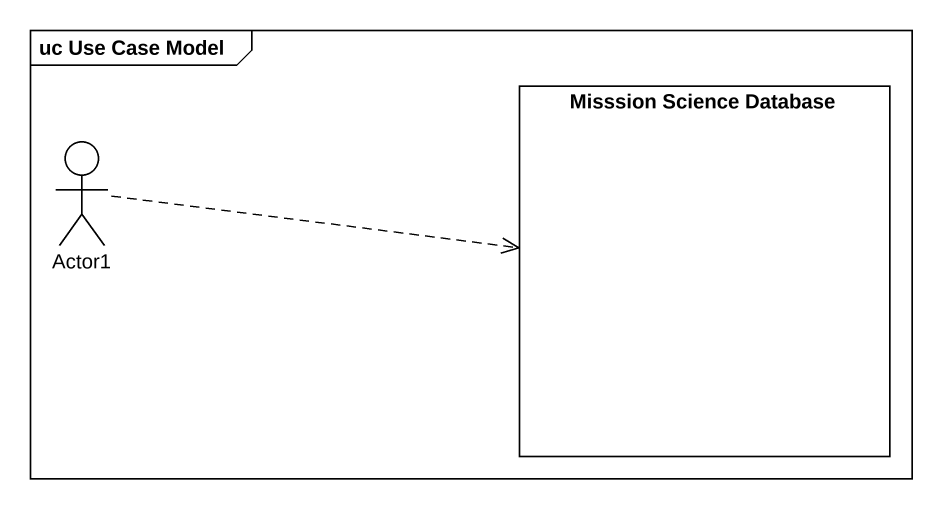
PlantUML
@startuml
mainframe uc Use Case Model
rectangle "Misssion Science Database" as Misssion_Science_Database
actor Actor1
Actor1 .right.> Misssion_Science_Database
@enduml
